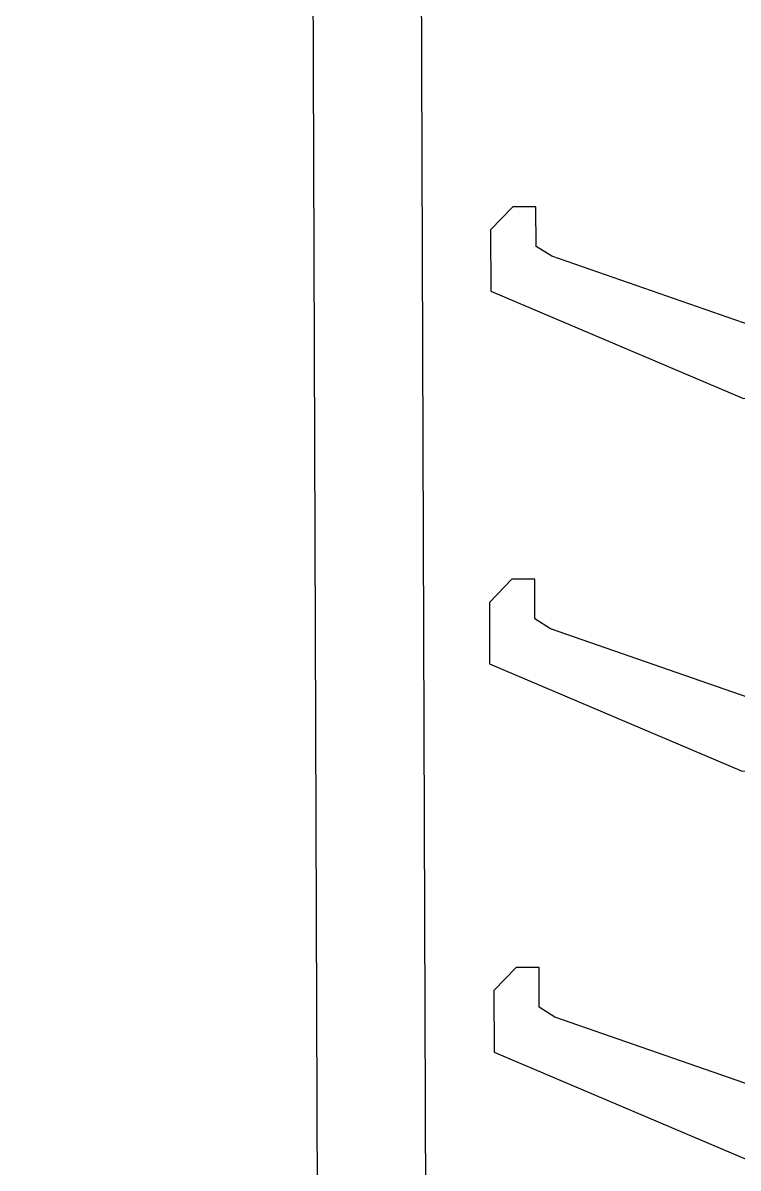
# Model space of a CAD drawing. Header units: millimetres. Extents: x 3191 to 879702, y -27549 to 222194.
# Drawn here: x 654544 to 655521, y 13716 to 15281 of the extents above; entities that cross this region are included whole.
import ezdxf

# ---------------------------------------------------------------- set-up
doc = ezdxf.new("R2010")
doc.units = ezdxf.units.MM
doc.header["$MEASUREMENT"] = 0
doc.layers.add('Grater', color=130, linetype='Continuous')

msp = doc.modelspace()

# ---------------------------------------------------------------- linework, layer by layer
at = {"layer": 'Grater'}
for points in [[(654885.46478, 12070.48134), (654884.81262, 12256.42214), (654951.42008, 12256.65575), (654930.17615, 18313.6303), (654550.02625, 18312.29698), (654551.0604, 18017.44465), (654604.80481, 18017.63315), (654604.96908, 17970.79579), (654544.30355, 17970.58301), (654545.81224, 17540.43057), (654932.88327, 17541.78817), (654931.38067, 17970.20328), (654720.29755, 17969.46294), (654720.13327, 18016.3003), (654931.21639, 18017.04064)], [(655080.89666, 17422.72516), (655099.04517, 12248.30521)], [(655612.32929, 14789.93199), (655612.14769, 14841.70908), (655266.34654, 14961.89804), (655244.92169, 14975.38845), (655244.73113, 15029.71999), (655213.33653, 15029.60987), (655182.897, 14998.09121), (655183.19176, 14914.05112), (655528.2403, 14767.54491), (655610.56071, 14767.83364), (655612.32929, 14789.93199)], [(655610.64847, 14280.81536), (655610.46687, 14332.59245), (655264.66572, 14452.78141), (655243.24088, 14466.27182), (655243.05032, 14520.60336), (655211.65571, 14520.49324), (655181.21619, 14488.97458), (655181.51094, 14404.93449), (655526.55948, 14258.42829), (655608.87989, 14258.71701), (655610.64847, 14280.81536)], [(655616.75128, 13750.25209), (655616.56968, 13802.02918), (655270.76853, 13922.21814), (655249.34369, 13935.70855), (655249.15313, 13990.04009), (655217.75852, 13989.92998), (655187.319, 13958.41132), (655187.61376, 13874.37123), (655532.66229, 13727.86502), (655614.9827, 13728.15375), (655616.75128, 13750.25209)]]:
    msp.add_lwpolyline(points, dxfattribs=at)

doc.saveas('drawing.dxf')
